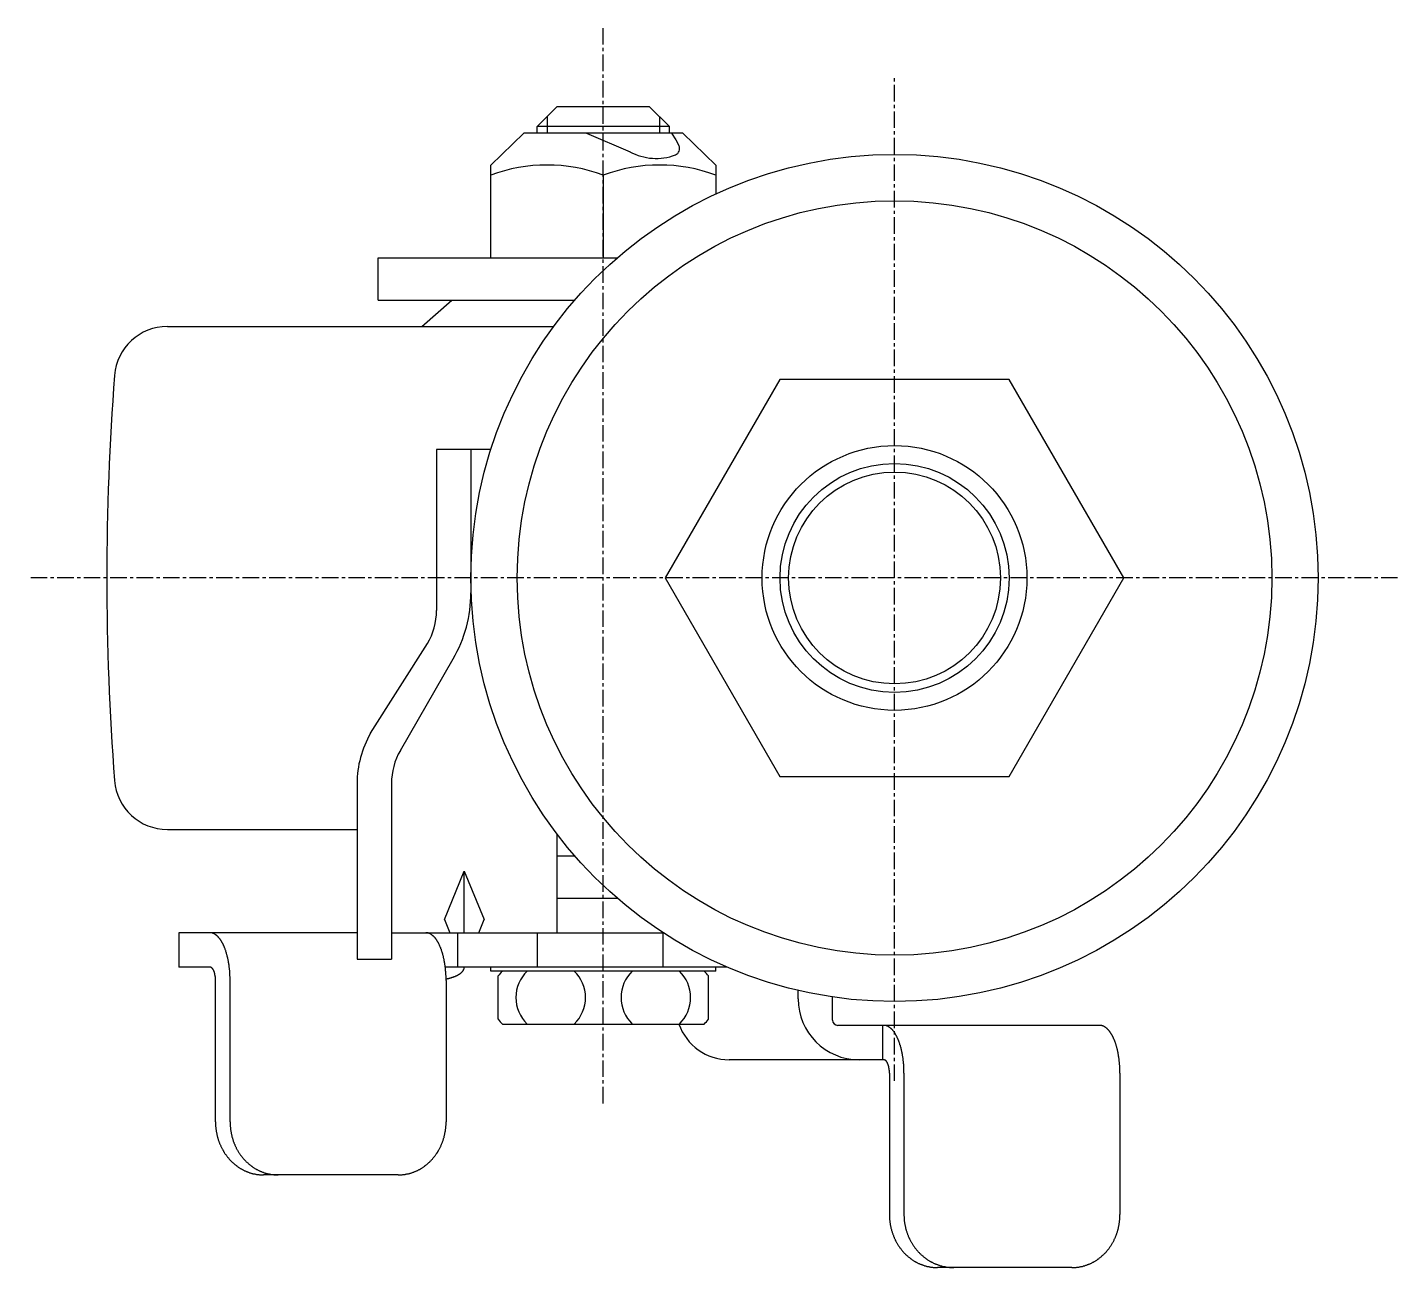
# Model space of a CAD drawing. Extents: x -2578 to -2312, y -759 to -302.
# Drawn here: x -2415.6 to -2312.1, y -395.5 to -301.8 of the extents above; entities that cross this region are included whole.
import ezdxf

# ---------------------------------------------------------------- set-up
doc = ezdxf.new("R2010")
doc.units = 0
doc.linetypes.add('CENTER', pattern=[2, 1.25, -0.25, 0.25, -0.25])
doc.layers.get('0').update_dxf_attribs({"linetype": 'CONTINUOUS'})
doc.layers.add('CENTER', color=1, linetype='CENTER')

msp = doc.modelspace()

# ---------------------------------------------------------------- linework, layer by layer
at = {"color": 7, "linetype": 'CONTINUOUS'}
for p, q in [((-2377.1, -309.33), (-2375.6, -307.83)), ((-2368.6, -307.83), (-2375.6, -307.83)), ((-2367.1, -309.33), (-2368.6, -307.83)), ((-2367.1, -309.33), (-2377.1, -309.33)), ((-2377.1, -309.83), (-2377.1, -309.33)), ((-2367.1, -309.83), (-2367.1, -309.33)), ((-2378.1, -309.83), (-2380.6, -312.23)), ((-2366.1, -309.83), (-2378.1, -309.83)), ((-2373.37, -309.83), (-2370.08, -311.23)), ((-2366.95, -309.83), (-2366.62, -310.33)), ((-2366.62, -310.33), (-2366.39, -310.76)), ((-2363.6, -312.23), (-2366.1, -309.83)), ((-2380.6, -319.23), (-2380.6, -312.23)), ((-2363.6, -312.23), (-2363.6, -314.42)), ((-2372.1, -312.99), (-2372.1, -319.23)), ((-2389.1, -319.23), (-2371.04, -319.23)), ((-2389.1, -322.43), (-2389.1, -319.23)), ((-2389.1, -322.43), (-2374.25, -322.43)), ((-2385.8, -324.43), (-2383.55, -322.43)), ((-2405.03, -324.43), (-2375.85, -324.43)), ((-2358.76, -328.43), (-2367.42, -343.43)), ((-2341.44, -328.43), (-2358.76, -328.43)), ((-2332.78, -343.43), (-2341.44, -328.43)), ((-2380.59, -333.73), (-2384.7, -333.73)), ((-2384.7, -333.73), (-2384.7, -345.89)), ((-2382.1, -333.73), (-2382.1, -344.55)), ((-2367.42, -343.43), (-2358.76, -358.43)), ((-2341.44, -358.43), (-2332.78, -343.43)), ((-2389.68, -355.16), (-2385.37, -348.39)), ((-2387.43, -356.46), (-2383.44, -349.55)), ((-2390.7, -358.96), (-2390.7, -372.23)), ((-2388.1, -358.96), (-2388.1, -372.23)), ((-2358.76, -358.43), (-2341.44, -358.43)), ((-2405.03, -362.43), (-2390.7, -362.43)), ((-2375.6, -362.76), (-2375.6, -370.23)), ((-2375.6, -364.43), (-2374.25, -364.43)), ((-2384.1, -369.23), (-2382.6, -365.58)), ((-2382.6, -365.58), (-2381.1, -369.23)), ((-2382.6, -370.23), (-2382.6, -365.58)), ((-2375.6, -367.63), (-2371.04, -367.63)), ((-2384.1, -369.23), (-2383.69, -370.23)), ((-2381.51, -370.23), (-2381.1, -369.23)), ((-2390.7, -370.23), (-2404.15, -370.23)), ((-2404.15, -370.23), (-2404.15, -372.83)), ((-2388.1, -370.23), (-2367.59, -370.23)), ((-2383.1, -370.23), (-2383.1, -372.83)), ((-2377.1, -370.23), (-2377.1, -372.83)), ((-2367.59, -370.23), (-2367.59, -372.83)), ((-2390.7, -372.23), (-2388.1, -372.23)), ((-2401.81, -372.83), (-2404.15, -372.83)), ((-2362.74, -372.83), (-2384.04, -372.83)), ((-2380.6, -373.13), (-2380.6, -372.83)), ((-2363.6, -373.13), (-2380.6, -373.13)), ((-2380.04, -376.76), (-2380.04, -373.5)), ((-2364.16, -376.76), (-2364.16, -373.5)), ((-2363.6, -373.13), (-2363.6, -372.83)), ((-2401.39, -384.53), (-2401.39, -373.83)), ((-2400.29, -384.53), (-2400.29, -373.83)), ((-2383.98, -373.83), (-2383.98, -384.53)), ((-2357.38, -375.23), (-2357.38, -374.59)), ((-2354.78, -376.83), (-2354.78, -375.09)), ((-2379.72, -377.13), (-2364.48, -377.13)), ((-2334.59, -377.23), (-2354.38, -377.23)), ((-2351.02, -377.23), (-2351.02, -379.83)), ((-2350.91, -379.83), (-2362.6, -379.83)), ((-2350.49, -380.83), (-2350.49, -391.53)), ((-2349.39, -380.83), (-2349.39, -391.53)), ((-2349.39, -380.83), (-2349.39, -391.53)), ((-2333.07, -380.83), (-2333.07, -391.53)), ((-2387.6, -388.53), (-2397.76, -388.53)), ((-2336.7, -395.53), (-2346.86, -395.53))]:
    msp.add_line(p, q, dxfattribs=at)
at = {"color": 3, "linetype": 'CONTINUOUS'}
for p, q in [((-2376.35, -308.58), (-2376.35, -309.83)), ((-2367.85, -308.58), (-2367.85, -309.83))]:
    msp.add_line(p, q, dxfattribs=at)
at = {"color": 7, "linetype": 'CONTINUOUS'}
for points in [[(-2400.29, -373.83, 0), (-2400.29, -373.79, 0), (-2400.29, -373.74, 0), (-2400.29, -373.7, 0), (-2400.29, -373.65, 0), (-2400.29, -373.61, 0), (-2400.29, -373.57, 0), (-2400.3, -373.52, 0), (-2400.3, -373.48, 0), (-2400.3, -373.44, 0), (-2400.3, -373.39, 0), (-2400.3, -373.35, 0), (-2400.31, -373.3, 0), (-2400.31, -373.26, 0), (-2400.31, -373.22, 0), (-2400.32, -373.17, 0), (-2400.32, -373.13, 0), (-2400.32, -373.09, 0), (-2400.33, -373.04, 0), (-2400.33, -373, 0), (-2400.34, -372.96, 0), (-2400.34, -372.92, 0), (-2400.35, -372.87, 0), (-2400.35, -372.83, 0), (-2400.36, -372.79, 0), (-2400.36, -372.75, 0), (-2400.37, -372.7, 0), (-2400.37, -372.66, 0), (-2400.38, -372.62, 0), (-2400.39, -372.58, 0), (-2400.39, -372.54, 0), (-2400.4, -372.5, 0), (-2400.41, -372.45, 0), (-2400.41, -372.41, 0), (-2400.42, -372.37, 0), (-2400.43, -372.33, 0), (-2400.44, -372.29, 0), (-2400.44, -372.25, 0), (-2400.45, -372.21, 0), (-2400.46, -372.17, 0), (-2400.47, -372.13, 0), (-2400.48, -372.1, 0), (-2400.49, -372.06, 0), (-2400.5, -372.02, 0), (-2400.51, -371.98, 0), (-2400.52, -371.94, 0), (-2400.53, -371.91, 0), (-2400.54, -371.87, 0), (-2400.55, -371.83, 0), (-2400.56, -371.8, 0), (-2400.57, -371.76, 0), (-2400.58, -371.72, 0), (-2400.59, -371.69, 0), (-2400.6, -371.65, 0), (-2400.61, -371.62, 0), (-2400.62, -371.58, 0), (-2400.64, -371.55, 0), (-2400.65, -371.51, 0), (-2400.66, -371.48, 0), (-2400.67, -371.45, 0), (-2400.68, -371.41, 0), (-2400.7, -371.38, 0), (-2400.71, -371.35, 0), (-2400.72, -371.32, 0), (-2400.74, -371.29, 0), (-2400.75, -371.25, 0), (-2400.76, -371.23, 0), (-2400.78, -371.19, 0), (-2400.79, -371.17, 0), (-2400.8, -371.13, 0), (-2400.82, -371.11, 0), (-2400.83, -371.08, 0), (-2400.85, -371.05, 0), (-2400.86, -371.02, 0), (-2400.88, -370.99, 0), (-2400.89, -370.97, 0), (-2400.91, -370.94, 0), (-2400.92, -370.91, 0), (-2400.94, -370.89, 0), (-2400.95, -370.86, 0), (-2400.97, -370.84, 0), (-2400.98, -370.81, 0), (-2401, -370.79, 0), (-2401.01, -370.77, 0), (-2401.03, -370.74, 0), (-2401.05, -370.72, 0), (-2401.06, -370.7, 0), (-2401.08, -370.68, 0), (-2401.09, -370.66, 0), (-2401.11, -370.64, 0), (-2401.13, -370.62, 0), (-2401.14, -370.6, 0), (-2401.16, -370.58, 0), (-2401.18, -370.56, 0), (-2401.19, -370.54, 0), (-2401.21, -370.52, 0), (-2401.23, -370.51, 0), (-2401.25, -370.49, 0), (-2401.26, -370.47, 0), (-2401.28, -370.46, 0), (-2401.3, -370.44, 0), (-2401.32, -370.43, 0), (-2401.33, -370.41, 0), (-2401.35, -370.4, 0), (-2401.37, -370.39, 0), (-2401.39, -370.38, 0), (-2401.41, -370.36, 0), (-2401.42, -370.35, 0), (-2401.44, -370.34, 0), (-2401.46, -370.33, 0), (-2401.48, -370.32, 0), (-2401.5, -370.31, 0), (-2401.51, -370.3, 0), (-2401.53, -370.29, 0), (-2401.55, -370.29, 0), (-2401.57, -370.28, 0), (-2401.59, -370.27, 0), (-2401.61, -370.26, 0), (-2401.63, -370.26, 0), (-2401.64, -370.25, 0), (-2401.66, -370.25, 0), (-2401.68, -370.25, 0), (-2401.7, -370.24, 0), (-2401.72, -370.24, 0), (-2401.74, -370.24, 0), (-2401.76, -370.23, 0), (-2401.77, -370.23, 0), (-2401.79, -370.23, 0), (-2401.81, -370.23, 0)], [(-2383.98, -373.83, 0), (-2383.98, -373.79, 0), (-2383.98, -373.74, 0), (-2383.98, -373.7, 0), (-2383.98, -373.65, 0), (-2383.98, -373.61, 0), (-2383.98, -373.57, 0), (-2383.98, -373.52, 0), (-2383.98, -373.48, 0), (-2383.99, -373.44, 0), (-2383.99, -373.39, 0), (-2383.99, -373.35, 0), (-2383.99, -373.3, 0), (-2384, -373.26, 0), (-2384, -373.22, 0), (-2384, -373.17, 0), (-2384.01, -373.13, 0), (-2384.01, -373.09, 0), (-2384.01, -373.04, 0), (-2384.02, -373, 0), (-2384.02, -372.96, 0), (-2384.03, -372.92, 0), (-2384.03, -372.87, 0), (-2384.04, -372.83, 0), (-2384.04, -372.79, 0), (-2384.05, -372.75, 0), (-2384.05, -372.7, 0), (-2384.06, -372.66, 0), (-2384.07, -372.62, 0), (-2384.07, -372.58, 0), (-2384.08, -372.54, 0), (-2384.09, -372.5, 0), (-2384.09, -372.45, 0), (-2384.1, -372.41, 0), (-2384.11, -372.37, 0), (-2384.11, -372.33, 0), (-2384.12, -372.29, 0), (-2384.13, -372.25, 0), (-2384.14, -372.21, 0), (-2384.15, -372.17, 0), (-2384.16, -372.13, 0), (-2384.16, -372.1, 0), (-2384.17, -372.06, 0), (-2384.18, -372.02, 0), (-2384.19, -371.98, 0), (-2384.2, -371.94, 0), (-2384.21, -371.91, 0), (-2384.22, -371.87, 0), (-2384.23, -371.83, 0), (-2384.24, -371.8, 0), (-2384.25, -371.76, 0), (-2384.26, -371.72, 0), (-2384.28, -371.69, 0), (-2384.29, -371.65, 0), (-2384.3, -371.62, 0), (-2384.31, -371.58, 0), (-2384.32, -371.55, 0), (-2384.33, -371.51, 0), (-2384.35, -371.48, 0), (-2384.36, -371.45, 0), (-2384.37, -371.41, 0), (-2384.38, -371.38, 0), (-2384.4, -371.35, 0), (-2384.41, -371.32, 0), (-2384.42, -371.29, 0), (-2384.44, -371.25, 0), (-2384.45, -371.23, 0), (-2384.46, -371.19, 0), (-2384.48, -371.17, 0), (-2384.49, -371.13, 0), (-2384.5, -371.11, 0), (-2384.52, -371.08, 0), (-2384.53, -371.05, 0), (-2384.55, -371.02, 0), (-2384.56, -370.99, 0), (-2384.58, -370.97, 0), (-2384.59, -370.94, 0), (-2384.61, -370.91, 0), (-2384.62, -370.89, 0), (-2384.64, -370.86, 0), (-2384.65, -370.84, 0), (-2384.67, -370.81, 0), (-2384.68, -370.79, 0), (-2384.7, -370.77, 0), (-2384.72, -370.74, 0), (-2384.73, -370.72, 0), (-2384.75, -370.7, 0), (-2384.76, -370.68, 0), (-2384.78, -370.66, 0), (-2384.8, -370.64, 0), (-2384.81, -370.62, 0), (-2384.83, -370.6, 0), (-2384.85, -370.58, 0), (-2384.86, -370.56, 0), (-2384.88, -370.54, 0), (-2384.9, -370.52, 0), (-2384.92, -370.51, 0), (-2384.93, -370.49, 0), (-2384.95, -370.47, 0), (-2384.97, -370.46, 0), (-2384.99, -370.44, 0), (-2385, -370.43, 0), (-2385.02, -370.41, 0), (-2385.04, -370.4, 0), (-2385.06, -370.39, 0), (-2385.07, -370.38, 0), (-2385.09, -370.36, 0), (-2385.11, -370.35, 0), (-2385.13, -370.34, 0), (-2385.15, -370.33, 0), (-2385.16, -370.32, 0), (-2385.18, -370.31, 0), (-2385.2, -370.3, 0), (-2385.22, -370.29, 0), (-2385.24, -370.29, 0), (-2385.26, -370.28, 0), (-2385.27, -370.27, 0), (-2385.29, -370.26, 0), (-2385.31, -370.26, 0), (-2385.33, -370.25, 0), (-2385.35, -370.25, 0), (-2385.37, -370.25, 0), (-2385.39, -370.24, 0), (-2385.4, -370.24, 0), (-2385.42, -370.24, 0), (-2385.44, -370.23, 0), (-2385.46, -370.23, 0), (-2385.48, -370.23, 0), (-2385.5, -370.23, 0)], [(-2401.39, -373.83, 0), (-2401.39, -373.82, 0), (-2401.39, -373.81, 0), (-2401.39, -373.8, 0), (-2401.39, -373.78, 0), (-2401.39, -373.77, 0), (-2401.39, -373.76, 0), (-2401.39, -373.75, 0), (-2401.39, -373.73, 0), (-2401.39, -373.72, 0), (-2401.39, -373.71, 0), (-2401.39, -373.7, 0), (-2401.39, -373.69, 0), (-2401.39, -373.67, 0), (-2401.4, -373.66, 0), (-2401.4, -373.65, 0), (-2401.4, -373.64, 0), (-2401.4, -373.62, 0), (-2401.4, -373.61, 0), (-2401.4, -373.6, 0), (-2401.4, -373.59, 0), (-2401.4, -373.58, 0), (-2401.4, -373.56, 0), (-2401.41, -373.55, 0), (-2401.41, -373.54, 0), (-2401.41, -373.53, 0), (-2401.41, -373.52, 0), (-2401.41, -373.51, 0), (-2401.41, -373.5, 0), (-2401.42, -373.48, 0), (-2401.42, -373.47, 0), (-2401.42, -373.46, 0), (-2401.42, -373.45, 0), (-2401.42, -373.44, 0), (-2401.43, -373.43, 0), (-2401.43, -373.42, 0), (-2401.43, -373.4, 0), (-2401.43, -373.39, 0), (-2401.43, -373.38, 0), (-2401.44, -373.37, 0), (-2401.44, -373.36, 0), (-2401.44, -373.35, 0), (-2401.44, -373.34, 0), (-2401.45, -373.33, 0), (-2401.45, -373.32, 0), (-2401.45, -373.31, 0), (-2401.45, -373.3, 0), (-2401.46, -373.29, 0), (-2401.46, -373.28, 0), (-2401.46, -373.27, 0), (-2401.47, -373.26, 0), (-2401.47, -373.25, 0), (-2401.47, -373.24, 0), (-2401.48, -373.23, 0), (-2401.48, -373.22, 0), (-2401.48, -373.21, 0), (-2401.48, -373.2, 0), (-2401.49, -373.19, 0), (-2401.49, -373.18, 0), (-2401.49, -373.17, 0), (-2401.5, -373.16, 0), (-2401.5, -373.15, 0), (-2401.51, -373.14, 0), (-2401.51, -373.13, 0), (-2401.51, -373.12, 0), (-2401.52, -373.12, 0), (-2401.52, -373.11, 0), (-2401.52, -373.1, 0), (-2401.53, -373.09, 0), (-2401.53, -373.08, 0), (-2401.54, -373.07, 0), (-2401.54, -373.07, 0), (-2401.54, -373.06, 0), (-2401.55, -373.05, 0), (-2401.55, -373.04, 0), (-2401.56, -373.04, 0), (-2401.56, -373.03, 0), (-2401.56, -373.02, 0), (-2401.57, -373.01, 0), (-2401.57, -373.01, 0), (-2401.58, -373, 0), (-2401.58, -372.99, 0), (-2401.59, -372.99, 0), (-2401.59, -372.98, 0), (-2401.59, -372.97, 0), (-2401.6, -372.97, 0), (-2401.6, -372.96, 0), (-2401.61, -372.96, 0), (-2401.61, -372.95, 0), (-2401.62, -372.94, 0), (-2401.62, -372.94, 0), (-2401.63, -372.93, 0), (-2401.63, -372.93, 0), (-2401.64, -372.92, 0), (-2401.64, -372.92, 0), (-2401.64, -372.91, 0), (-2401.65, -372.91, 0), (-2401.65, -372.9, 0), (-2401.66, -372.9, 0), (-2401.66, -372.89, 0), (-2401.67, -372.89, 0), (-2401.67, -372.89, 0), (-2401.68, -372.88, 0), (-2401.68, -372.88, 0), (-2401.69, -372.88, 0), (-2401.69, -372.87, 0), (-2401.7, -372.87, 0), (-2401.7, -372.87, 0), (-2401.71, -372.86, 0), (-2401.71, -372.86, 0), (-2401.72, -372.86, 0), (-2401.72, -372.85, 0), (-2401.73, -372.85, 0), (-2401.73, -372.85, 0), (-2401.74, -372.85, 0), (-2401.74, -372.85, 0), (-2401.75, -372.84, 0), (-2401.75, -372.84, 0), (-2401.76, -372.84, 0), (-2401.76, -372.84, 0), (-2401.77, -372.84, 0), (-2401.78, -372.84, 0), (-2401.78, -372.83, 0), (-2401.79, -372.83, 0), (-2401.79, -372.83, 0), (-2401.8, -372.83, 0), (-2401.8, -372.83, 0), (-2401.81, -372.83, 0), (-2401.81, -372.83, 0)], [(-2383.98, -373.73, 0), (-2383.96, -373.72, 0), (-2383.94, -373.72, 0), (-2383.92, -373.71, 0), (-2383.9, -373.71, 0), (-2383.88, -373.7, 0), (-2383.86, -373.7, 0), (-2383.84, -373.7, 0), (-2383.83, -373.69, 0), (-2383.81, -373.69, 0), (-2383.79, -373.68, 0), (-2383.77, -373.68, 0), (-2383.75, -373.67, 0), (-2383.73, -373.67, 0), (-2383.72, -373.67, 0), (-2383.7, -373.66, 0), (-2383.68, -373.65, 0), (-2383.66, -373.65, 0), (-2383.65, -373.64, 0), (-2383.63, -373.64, 0), (-2383.61, -373.63, 0), (-2383.59, -373.63, 0), (-2383.58, -373.62, 0), (-2383.56, -373.62, 0), (-2383.54, -373.61, 0), (-2383.53, -373.61, 0), (-2383.51, -373.6, 0), (-2383.49, -373.6, 0), (-2383.48, -373.59, 0), (-2383.46, -373.59, 0), (-2383.44, -373.58, 0), (-2383.43, -373.57, 0), (-2383.41, -373.57, 0), (-2383.39, -373.56, 0), (-2383.38, -373.56, 0), (-2383.36, -373.55, 0), (-2383.35, -373.55, 0), (-2383.33, -373.54, 0), (-2383.32, -373.53, 0), (-2383.3, -373.53, 0), (-2383.29, -373.52, 0), (-2383.27, -373.51, 0), (-2383.26, -373.51, 0), (-2383.24, -373.5, 0), (-2383.23, -373.5, 0), (-2383.21, -373.49, 0), (-2383.2, -373.48, 0), (-2383.19, -373.48, 0), (-2383.17, -373.47, 0), (-2383.16, -373.46, 0), (-2383.15, -373.46, 0), (-2383.13, -373.45, 0), (-2383.12, -373.44, 0), (-2383.11, -373.44, 0), (-2383.09, -373.43, 0), (-2383.08, -373.42, 0), (-2383.07, -373.41, 0), (-2383.06, -373.41, 0), (-2383.04, -373.4, 0), (-2383.03, -373.39, 0), (-2383.02, -373.39, 0), (-2383.01, -373.38, 0), (-2383, -373.37, 0), (-2382.98, -373.36, 0), (-2382.97, -373.36, 0), (-2382.96, -373.35, 0), (-2382.95, -373.34, 0), (-2382.94, -373.33, 0), (-2382.93, -373.33, 0), (-2382.92, -373.32, 0), (-2382.91, -373.31, 0), (-2382.9, -373.3, 0), (-2382.89, -373.3, 0), (-2382.88, -373.29, 0), (-2382.87, -373.28, 0), (-2382.86, -373.27, 0), (-2382.85, -373.27, 0), (-2382.84, -373.26, 0), (-2382.83, -373.25, 0), (-2382.82, -373.24, 0), (-2382.81, -373.24, 0), (-2382.8, -373.23, 0), (-2382.79, -373.22, 0), (-2382.79, -373.21, 0), (-2382.78, -373.2, 0), (-2382.77, -373.19, 0), (-2382.76, -373.19, 0), (-2382.76, -373.18, 0), (-2382.75, -373.17, 0), (-2382.74, -373.16, 0), (-2382.73, -373.15, 0), (-2382.73, -373.15, 0), (-2382.72, -373.14, 0), (-2382.71, -373.13, 0), (-2382.71, -373.12, 0), (-2382.7, -373.11, 0), (-2382.7, -373.11, 0), (-2382.69, -373.1, 0), (-2382.68, -373.09, 0), (-2382.68, -373.08, 0), (-2382.67, -373.07, 0), (-2382.67, -373.06, 0), (-2382.66, -373.06, 0), (-2382.66, -373.05, 0), (-2382.65, -373.04, 0), (-2382.65, -373.03, 0), (-2382.65, -373.02, 0), (-2382.64, -373.01, 0), (-2382.64, -373, 0), (-2382.63, -373, 0), (-2382.63, -372.99, 0), (-2382.63, -372.98, 0), (-2382.62, -372.97, 0), (-2382.62, -372.96, 0), (-2382.62, -372.95, 0), (-2382.62, -372.94, 0), (-2382.61, -372.94, 0), (-2382.61, -372.93, 0), (-2382.61, -372.92, 0), (-2382.61, -372.91, 0), (-2382.61, -372.9, 0), (-2382.6, -372.89, 0), (-2382.6, -372.88, 0), (-2382.6, -372.88, 0), (-2382.6, -372.87, 0), (-2382.6, -372.86, 0), (-2382.6, -372.85, 0), (-2382.6, -372.84, 0), (-2382.6, -372.83, 0)], [(-2349.39, -380.83, 0), (-2349.39, -380.79, 0), (-2349.39, -380.74, 0), (-2349.39, -380.7, 0), (-2349.39, -380.65, 0), (-2349.39, -380.61, 0), (-2349.39, -380.57, 0), (-2349.39, -380.52, 0), (-2349.39, -380.48, 0), (-2349.4, -380.44, 0), (-2349.4, -380.39, 0), (-2349.4, -380.35, 0), (-2349.4, -380.3, 0), (-2349.41, -380.26, 0), (-2349.41, -380.22, 0), (-2349.41, -380.17, 0), (-2349.42, -380.13, 0), (-2349.42, -380.09, 0), (-2349.42, -380.04, 0), (-2349.43, -380, 0), (-2349.43, -379.96, 0), (-2349.44, -379.92, 0), (-2349.44, -379.87, 0), (-2349.45, -379.83, 0), (-2349.45, -379.79, 0), (-2349.46, -379.75, 0), (-2349.46, -379.7, 0), (-2349.47, -379.66, 0), (-2349.48, -379.62, 0), (-2349.48, -379.58, 0), (-2349.49, -379.54, 0), (-2349.5, -379.5, 0), (-2349.5, -379.45, 0), (-2349.51, -379.41, 0), (-2349.52, -379.37, 0), (-2349.52, -379.33, 0), (-2349.53, -379.29, 0), (-2349.54, -379.25, 0), (-2349.55, -379.21, 0), (-2349.56, -379.17, 0), (-2349.57, -379.13, 0), (-2349.58, -379.1, 0), (-2349.58, -379.06, 0), (-2349.59, -379.02, 0), (-2349.6, -378.98, 0), (-2349.61, -378.94, 0), (-2349.62, -378.91, 0), (-2349.63, -378.87, 0), (-2349.64, -378.83, 0), (-2349.65, -378.8, 0), (-2349.66, -378.76, 0), (-2349.67, -378.72, 0), (-2349.69, -378.69, 0), (-2349.7, -378.65, 0), (-2349.71, -378.62, 0), (-2349.72, -378.58, 0), (-2349.73, -378.55, 0), (-2349.74, -378.51, 0), (-2349.76, -378.48, 0), (-2349.77, -378.45, 0), (-2349.78, -378.41, 0), (-2349.79, -378.38, 0), (-2349.81, -378.35, 0), (-2349.82, -378.32, 0), (-2349.83, -378.29, 0), (-2349.85, -378.25, 0), (-2349.86, -378.23, 0), (-2349.87, -378.19, 0), (-2349.89, -378.17, 0), (-2349.9, -378.13, 0), (-2349.91, -378.11, 0), (-2349.93, -378.08, 0), (-2349.94, -378.05, 0), (-2349.96, -378.02, 0), (-2349.97, -377.99, 0), (-2349.99, -377.97, 0), (-2350, -377.94, 0), (-2350.02, -377.91, 0), (-2350.03, -377.89, 0), (-2350.05, -377.86, 0), (-2350.06, -377.84, 0), (-2350.08, -377.81, 0), (-2350.09, -377.79, 0), (-2350.11, -377.77, 0), (-2350.13, -377.74, 0), (-2350.14, -377.72, 0), (-2350.16, -377.7, 0), (-2350.17, -377.68, 0), (-2350.19, -377.66, 0), (-2350.21, -377.64, 0), (-2350.22, -377.62, 0), (-2350.24, -377.6, 0), (-2350.26, -377.58, 0), (-2350.27, -377.56, 0), (-2350.29, -377.54, 0), (-2350.31, -377.52, 0), (-2350.33, -377.51, 0), (-2350.34, -377.49, 0), (-2350.36, -377.47, 0), (-2350.38, -377.46, 0), (-2350.4, -377.44, 0), (-2350.41, -377.43, 0), (-2350.43, -377.41, 0), (-2350.45, -377.4, 0), (-2350.47, -377.39, 0), (-2350.48, -377.38, 0), (-2350.5, -377.36, 0), (-2350.52, -377.35, 0), (-2350.54, -377.34, 0), (-2350.56, -377.33, 0), (-2350.57, -377.32, 0), (-2350.59, -377.31, 0), (-2350.61, -377.3, 0), (-2350.63, -377.29, 0), (-2350.65, -377.29, 0), (-2350.67, -377.28, 0), (-2350.68, -377.27, 0), (-2350.7, -377.26, 0), (-2350.72, -377.26, 0), (-2350.74, -377.25, 0), (-2350.76, -377.25, 0), (-2350.78, -377.25, 0), (-2350.8, -377.24, 0), (-2350.81, -377.24, 0), (-2350.83, -377.24, 0), (-2350.85, -377.23, 0), (-2350.87, -377.23, 0), (-2350.89, -377.23, 0), (-2350.91, -377.23, 0)], [(-2333.07, -380.83, 0), (-2333.07, -380.79, 0), (-2333.07, -380.74, 0), (-2333.07, -380.7, 0), (-2333.07, -380.65, 0), (-2333.08, -380.61, 0), (-2333.08, -380.57, 0), (-2333.08, -380.52, 0), (-2333.08, -380.48, 0), (-2333.08, -380.44, 0), (-2333.08, -380.39, 0), (-2333.09, -380.35, 0), (-2333.09, -380.3, 0), (-2333.09, -380.26, 0), (-2333.1, -380.22, 0), (-2333.1, -380.17, 0), (-2333.1, -380.13, 0), (-2333.11, -380.09, 0), (-2333.11, -380.04, 0), (-2333.11, -380, 0), (-2333.12, -379.96, 0), (-2333.12, -379.92, 0), (-2333.13, -379.87, 0), (-2333.13, -379.83, 0), (-2333.14, -379.79, 0), (-2333.14, -379.75, 0), (-2333.15, -379.7, 0), (-2333.16, -379.66, 0), (-2333.16, -379.62, 0), (-2333.17, -379.58, 0), (-2333.17, -379.54, 0), (-2333.18, -379.5, 0), (-2333.19, -379.45, 0), (-2333.2, -379.41, 0), (-2333.2, -379.37, 0), (-2333.21, -379.33, 0), (-2333.22, -379.29, 0), (-2333.23, -379.25, 0), (-2333.24, -379.21, 0), (-2333.24, -379.17, 0), (-2333.25, -379.13, 0), (-2333.26, -379.1, 0), (-2333.27, -379.06, 0), (-2333.28, -379.02, 0), (-2333.29, -378.98, 0), (-2333.3, -378.94, 0), (-2333.31, -378.91, 0), (-2333.32, -378.87, 0), (-2333.33, -378.83, 0), (-2333.34, -378.8, 0), (-2333.35, -378.76, 0), (-2333.36, -378.72, 0), (-2333.37, -378.69, 0), (-2333.38, -378.65, 0), (-2333.39, -378.62, 0), (-2333.41, -378.58, 0), (-2333.42, -378.55, 0), (-2333.43, -378.51, 0), (-2333.44, -378.48, 0), (-2333.45, -378.45, 0), (-2333.47, -378.41, 0), (-2333.48, -378.38, 0), (-2333.49, -378.35, 0), (-2333.51, -378.32, 0), (-2333.52, -378.29, 0), (-2333.53, -378.25, 0), (-2333.55, -378.23, 0), (-2333.56, -378.19, 0), (-2333.57, -378.17, 0), (-2333.59, -378.13, 0), (-2333.6, -378.11, 0), (-2333.61, -378.08, 0), (-2333.63, -378.05, 0), (-2333.64, -378.02, 0), (-2333.66, -377.99, 0), (-2333.67, -377.97, 0), (-2333.69, -377.94, 0), (-2333.7, -377.91, 0), (-2333.72, -377.89, 0), (-2333.73, -377.86, 0), (-2333.75, -377.84, 0), (-2333.76, -377.81, 0), (-2333.78, -377.79, 0), (-2333.8, -377.77, 0), (-2333.81, -377.74, 0), (-2333.83, -377.72, 0), (-2333.84, -377.7, 0), (-2333.86, -377.68, 0), (-2333.88, -377.66, 0), (-2333.89, -377.64, 0), (-2333.91, -377.62, 0), (-2333.93, -377.6, 0), (-2333.94, -377.58, 0), (-2333.96, -377.56, 0), (-2333.98, -377.54, 0), (-2333.99, -377.52, 0), (-2334.01, -377.51, 0), (-2334.03, -377.49, 0), (-2334.05, -377.47, 0), (-2334.06, -377.46, 0), (-2334.08, -377.44, 0), (-2334.1, -377.43, 0), (-2334.12, -377.41, 0), (-2334.13, -377.4, 0), (-2334.15, -377.39, 0), (-2334.17, -377.38, 0), (-2334.19, -377.36, 0), (-2334.21, -377.35, 0), (-2334.22, -377.34, 0), (-2334.24, -377.33, 0), (-2334.26, -377.32, 0), (-2334.28, -377.31, 0), (-2334.3, -377.3, 0), (-2334.32, -377.29, 0), (-2334.33, -377.29, 0), (-2334.35, -377.28, 0), (-2334.37, -377.27, 0), (-2334.39, -377.26, 0), (-2334.41, -377.26, 0), (-2334.43, -377.25, 0), (-2334.45, -377.25, 0), (-2334.46, -377.25, 0), (-2334.48, -377.24, 0), (-2334.5, -377.24, 0), (-2334.52, -377.24, 0), (-2334.54, -377.23, 0), (-2334.56, -377.23, 0), (-2334.58, -377.23, 0), (-2334.59, -377.23, 0)], [(-2350.49, -380.83, 0), (-2350.49, -380.82, 0), (-2350.49, -380.81, 0), (-2350.49, -380.8, 0), (-2350.49, -380.78, 0), (-2350.49, -380.77, 0), (-2350.49, -380.76, 0), (-2350.49, -380.75, 0), (-2350.49, -380.73, 0), (-2350.49, -380.72, 0), (-2350.49, -380.71, 0), (-2350.49, -380.7, 0), (-2350.49, -380.69, 0), (-2350.49, -380.67, 0), (-2350.49, -380.66, 0), (-2350.49, -380.65, 0), (-2350.49, -380.64, 0), (-2350.49, -380.62, 0), (-2350.5, -380.61, 0), (-2350.5, -380.6, 0), (-2350.5, -380.59, 0), (-2350.5, -380.58, 0), (-2350.5, -380.56, 0), (-2350.5, -380.55, 0), (-2350.5, -380.54, 0), (-2350.51, -380.53, 0), (-2350.51, -380.52, 0), (-2350.51, -380.51, 0), (-2350.51, -380.5, 0), (-2350.51, -380.48, 0), (-2350.51, -380.47, 0), (-2350.52, -380.46, 0), (-2350.52, -380.45, 0), (-2350.52, -380.44, 0), (-2350.52, -380.43, 0), (-2350.52, -380.42, 0), (-2350.53, -380.4, 0), (-2350.53, -380.39, 0), (-2350.53, -380.38, 0), (-2350.53, -380.37, 0), (-2350.54, -380.36, 0), (-2350.54, -380.35, 0), (-2350.54, -380.34, 0), (-2350.54, -380.33, 0), (-2350.55, -380.32, 0), (-2350.55, -380.31, 0), (-2350.55, -380.3, 0), (-2350.55, -380.29, 0), (-2350.56, -380.28, 0), (-2350.56, -380.27, 0), (-2350.56, -380.26, 0), (-2350.57, -380.25, 0), (-2350.57, -380.24, 0), (-2350.57, -380.23, 0), (-2350.57, -380.22, 0), (-2350.58, -380.21, 0), (-2350.58, -380.2, 0), (-2350.58, -380.19, 0), (-2350.59, -380.18, 0), (-2350.59, -380.17, 0), (-2350.59, -380.16, 0), (-2350.6, -380.15, 0), (-2350.6, -380.14, 0), (-2350.61, -380.13, 0), (-2350.61, -380.12, 0), (-2350.61, -380.12, 0), (-2350.62, -380.11, 0), (-2350.62, -380.1, 0), (-2350.62, -380.09, 0), (-2350.63, -380.08, 0), (-2350.63, -380.07, 0), (-2350.64, -380.07, 0), (-2350.64, -380.06, 0), (-2350.64, -380.05, 0), (-2350.65, -380.04, 0), (-2350.65, -380.04, 0), (-2350.66, -380.03, 0), (-2350.66, -380.02, 0), (-2350.66, -380.01, 0), (-2350.67, -380.01, 0), (-2350.67, -380, 0), (-2350.68, -379.99, 0), (-2350.68, -379.99, 0), (-2350.69, -379.98, 0), (-2350.69, -379.97, 0), (-2350.7, -379.97, 0), (-2350.7, -379.96, 0), (-2350.7, -379.96, 0), (-2350.71, -379.95, 0), (-2350.71, -379.94, 0), (-2350.72, -379.94, 0), (-2350.72, -379.93, 0), (-2350.73, -379.93, 0), (-2350.73, -379.92, 0), (-2350.74, -379.92, 0), (-2350.74, -379.91, 0), (-2350.75, -379.91, 0), (-2350.75, -379.9, 0), (-2350.76, -379.9, 0), (-2350.76, -379.89, 0), (-2350.77, -379.89, 0), (-2350.77, -379.89, 0), (-2350.78, -379.88, 0), (-2350.78, -379.88, 0), (-2350.79, -379.88, 0), (-2350.79, -379.87, 0), (-2350.8, -379.87, 0), (-2350.8, -379.87, 0), (-2350.81, -379.86, 0), (-2350.81, -379.86, 0), (-2350.82, -379.86, 0), (-2350.82, -379.85, 0), (-2350.83, -379.85, 0), (-2350.83, -379.85, 0), (-2350.84, -379.85, 0), (-2350.84, -379.85, 0), (-2350.85, -379.84, 0), (-2350.85, -379.84, 0), (-2350.86, -379.84, 0), (-2350.86, -379.84, 0), (-2350.87, -379.84, 0), (-2350.87, -379.84, 0), (-2350.88, -379.83, 0), (-2350.88, -379.83, 0), (-2350.89, -379.83, 0), (-2350.89, -379.83, 0), (-2350.9, -379.83, 0), (-2350.9, -379.83, 0), (-2350.91, -379.83, 0)], [(-2401.39, -384.53, 0), (-2401.39, -384.58, 0), (-2401.39, -384.63, 0), (-2401.39, -384.68, 0), (-2401.38, -384.73, 0), (-2401.38, -384.78, 0), (-2401.38, -384.83, 0), (-2401.38, -384.88, 0), (-2401.37, -384.92, 0), (-2401.37, -384.97, 0), (-2401.36, -385.02, 0), (-2401.36, -385.07, 0), (-2401.35, -385.12, 0), (-2401.34, -385.17, 0), (-2401.34, -385.22, 0), (-2401.33, -385.26, 0), (-2401.32, -385.31, 0), (-2401.31, -385.36, 0), (-2401.3, -385.41, 0), (-2401.29, -385.46, 0), (-2401.28, -385.5, 0), (-2401.27, -385.55, 0), (-2401.26, -385.6, 0), (-2401.25, -385.65, 0), (-2401.23, -385.69, 0), (-2401.22, -385.74, 0), (-2401.21, -385.79, 0), (-2401.19, -385.83, 0), (-2401.18, -385.88, 0), (-2401.16, -385.93, 0), (-2401.15, -385.97, 0), (-2401.13, -386.02, 0), (-2401.11, -386.06, 0), (-2401.1, -386.11, 0), (-2401.08, -386.15, 0), (-2401.06, -386.2, 0), (-2401.04, -386.24, 0), (-2401.02, -386.29, 0), (-2401, -386.33, 0), (-2400.98, -386.37, 0), (-2400.96, -386.42, 0), (-2400.94, -386.46, 0), (-2400.92, -386.5, 0), (-2400.9, -386.55, 0), (-2400.87, -386.59, 0), (-2400.85, -386.63, 0), (-2400.83, -386.67, 0), (-2400.8, -386.71, 0), (-2400.78, -386.75, 0), (-2400.75, -386.8, 0), (-2400.73, -386.83, 0), (-2400.7, -386.88, 0), (-2400.68, -386.92, 0), (-2400.65, -386.95, 0), (-2400.62, -386.99, 0), (-2400.59, -387.03, 0), (-2400.57, -387.07, 0), (-2400.54, -387.11, 0), (-2400.51, -387.14, 0), (-2400.48, -387.18, 0), (-2400.45, -387.22, 0), (-2400.42, -387.25, 0), (-2400.39, -387.29, 0), (-2400.36, -387.33, 0), (-2400.33, -387.36, 0), (-2400.3, -387.39, 0), (-2400.26, -387.43, 0), (-2400.23, -387.46, 0), (-2400.2, -387.5, 0), (-2400.16, -387.53, 0), (-2400.13, -387.56, 0), (-2400.1, -387.59, 0), (-2400.06, -387.62, 0), (-2400.03, -387.65, 0), (-2399.99, -387.69, 0), (-2399.96, -387.71, 0), (-2399.92, -387.75, 0), (-2399.89, -387.77, 0), (-2399.85, -387.8, 0), (-2399.81, -387.83, 0), (-2399.78, -387.86, 0), (-2399.74, -387.88, 0), (-2399.7, -387.91, 0), (-2399.67, -387.94, 0), (-2399.63, -387.96, 0), (-2399.59, -387.99, 0), (-2399.55, -388.01, 0), (-2399.51, -388.04, 0), (-2399.47, -388.06, 0), (-2399.43, -388.08, 0), (-2399.39, -388.11, 0), (-2399.35, -388.13, 0), (-2399.31, -388.15, 0), (-2399.27, -388.17, 0), (-2399.23, -388.19, 0), (-2399.19, -388.21, 0), (-2399.15, -388.23, 0), (-2399.11, -388.25, 0), (-2399.07, -388.26, 0), (-2399.03, -388.28, 0), (-2398.98, -388.3, 0), (-2398.94, -388.31, 0), (-2398.9, -388.33, 0), (-2398.86, -388.35, 0), (-2398.82, -388.36, 0), (-2398.77, -388.37, 0), (-2398.73, -388.39, 0), (-2398.69, -388.4, 0), (-2398.64, -388.41, 0), (-2398.6, -388.42, 0), (-2398.56, -388.44, 0), (-2398.51, -388.44, 0), (-2398.47, -388.45, 0), (-2398.43, -388.46, 0), (-2398.38, -388.47, 0), (-2398.34, -388.48, 0), (-2398.3, -388.49, 0), (-2398.25, -388.5, 0), (-2398.21, -388.5, 0), (-2398.16, -388.51, 0), (-2398.12, -388.51, 0), (-2398.07, -388.52, 0), (-2398.03, -388.52, 0), (-2397.99, -388.52, 0), (-2397.94, -388.53, 0), (-2397.9, -388.53, 0), (-2397.85, -388.53, 0), (-2397.81, -388.53, 0), (-2397.76, -388.53, 0)], [(-2400.29, -384.53, 0), (-2400.29, -384.58, 0), (-2400.29, -384.63, 0), (-2400.29, -384.68, 0), (-2400.29, -384.73, 0), (-2400.28, -384.78, 0), (-2400.28, -384.83, 0), (-2400.28, -384.88, 0), (-2400.27, -384.92, 0), (-2400.27, -384.97, 0), (-2400.26, -385.02, 0), (-2400.26, -385.07, 0), (-2400.25, -385.12, 0), (-2400.24, -385.17, 0), (-2400.24, -385.22, 0), (-2400.23, -385.26, 0), (-2400.22, -385.31, 0), (-2400.21, -385.36, 0), (-2400.2, -385.41, 0), (-2400.19, -385.46, 0), (-2400.18, -385.5, 0), (-2400.17, -385.55, 0), (-2400.16, -385.6, 0), (-2400.15, -385.65, 0), (-2400.13, -385.69, 0), (-2400.12, -385.74, 0), (-2400.11, -385.79, 0), (-2400.09, -385.83, 0), (-2400.08, -385.88, 0), (-2400.06, -385.93, 0), (-2400.05, -385.97, 0), (-2400.03, -386.02, 0), (-2400.01, -386.06, 0), (-2400, -386.11, 0), (-2399.98, -386.15, 0), (-2399.96, -386.2, 0), (-2399.94, -386.24, 0), (-2399.92, -386.29, 0), (-2399.9, -386.33, 0), (-2399.88, -386.37, 0), (-2399.86, -386.42, 0), (-2399.84, -386.46, 0), (-2399.82, -386.5, 0), (-2399.8, -386.55, 0), (-2399.77, -386.59, 0), (-2399.75, -386.63, 0), (-2399.73, -386.67, 0), (-2399.7, -386.71, 0), (-2399.68, -386.75, 0), (-2399.65, -386.8, 0), (-2399.63, -386.83, 0), (-2399.6, -386.88, 0), (-2399.58, -386.92, 0), (-2399.55, -386.95, 0), (-2399.52, -386.99, 0), (-2399.5, -387.03, 0), (-2399.47, -387.07, 0), (-2399.44, -387.11, 0), (-2399.41, -387.14, 0), (-2399.38, -387.18, 0), (-2399.35, -387.22, 0), (-2399.32, -387.25, 0), (-2399.29, -387.29, 0), (-2399.26, -387.33, 0), (-2399.23, -387.36, 0), (-2399.2, -387.39, 0), (-2399.16, -387.43, 0), (-2399.13, -387.46, 0), (-2399.1, -387.5, 0), (-2399.07, -387.53, 0), (-2399.03, -387.56, 0), (-2399, -387.59, 0), (-2398.96, -387.62, 0), (-2398.93, -387.65, 0), (-2398.9, -387.69, 0), (-2398.86, -387.71, 0), (-2398.82, -387.75, 0), (-2398.79, -387.77, 0), (-2398.75, -387.8, 0), (-2398.72, -387.83, 0), (-2398.68, -387.86, 0), (-2398.64, -387.88, 0), (-2398.6, -387.91, 0), (-2398.57, -387.94, 0), (-2398.53, -387.96, 0), (-2398.49, -387.99, 0), (-2398.45, -388.01, 0), (-2398.41, -388.04, 0), (-2398.37, -388.06, 0), (-2398.33, -388.08, 0), (-2398.29, -388.11, 0), (-2398.25, -388.13, 0), (-2398.21, -388.15, 0), (-2398.17, -388.17, 0), (-2398.13, -388.19, 0), (-2398.09, -388.21, 0), (-2398.05, -388.23, 0), (-2398.01, -388.25, 0), (-2397.97, -388.26, 0), (-2397.93, -388.28, 0), (-2397.89, -388.3, 0), (-2397.84, -388.31, 0), (-2397.8, -388.33, 0), (-2397.76, -388.35, 0), (-2397.72, -388.36, 0), (-2397.67, -388.37, 0), (-2397.63, -388.39, 0), (-2397.59, -388.4, 0), (-2397.55, -388.41, 0), (-2397.5, -388.42, 0), (-2397.46, -388.44, 0), (-2397.42, -388.44, 0), (-2397.37, -388.45, 0), (-2397.33, -388.46, 0), (-2397.28, -388.47, 0), (-2397.24, -388.48, 0), (-2397.2, -388.49, 0), (-2397.15, -388.5, 0), (-2397.11, -388.5, 0), (-2397.06, -388.51, 0), (-2397.02, -388.51, 0), (-2396.98, -388.52, 0), (-2396.93, -388.52, 0), (-2396.89, -388.52, 0), (-2396.84, -388.53, 0), (-2396.8, -388.53, 0), (-2396.75, -388.53, 0), (-2396.71, -388.53, 0), (-2396.66, -388.53, 0)], [(-2387.6, -388.53, 0), (-2387.56, -388.53, 0), (-2387.51, -388.53, 0), (-2387.47, -388.53, 0), (-2387.42, -388.53, 0), (-2387.38, -388.52, 0), (-2387.33, -388.52, 0), (-2387.29, -388.52, 0), (-2387.25, -388.51, 0), (-2387.2, -388.51, 0), (-2387.16, -388.5, 0), (-2387.11, -388.5, 0), (-2387.07, -388.49, 0), (-2387.03, -388.48, 0), (-2386.98, -388.47, 0), (-2386.94, -388.46, 0), (-2386.89, -388.45, 0), (-2386.85, -388.44, 0), (-2386.81, -388.44, 0), (-2386.76, -388.42, 0), (-2386.72, -388.41, 0), (-2386.68, -388.4, 0), (-2386.63, -388.39, 0), (-2386.59, -388.37, 0), (-2386.55, -388.36, 0), (-2386.51, -388.35, 0), (-2386.46, -388.33, 0), (-2386.42, -388.31, 0), (-2386.38, -388.3, 0), (-2386.34, -388.28, 0), (-2386.3, -388.26, 0), (-2386.26, -388.25, 0), (-2386.21, -388.23, 0), (-2386.17, -388.21, 0), (-2386.13, -388.19, 0), (-2386.09, -388.17, 0), (-2386.05, -388.15, 0), (-2386.01, -388.13, 0), (-2385.97, -388.11, 0), (-2385.93, -388.08, 0), (-2385.89, -388.06, 0), (-2385.85, -388.04, 0), (-2385.81, -388.01, 0), (-2385.78, -387.99, 0), (-2385.74, -387.96, 0), (-2385.7, -387.94, 0), (-2385.66, -387.91, 0), (-2385.62, -387.88, 0), (-2385.59, -387.86, 0), (-2385.55, -387.83, 0), (-2385.51, -387.8, 0), (-2385.48, -387.77, 0), (-2385.44, -387.75, 0), (-2385.41, -387.71, 0), (-2385.37, -387.69, 0), (-2385.34, -387.65, 0), (-2385.3, -387.62, 0), (-2385.27, -387.59, 0), (-2385.23, -387.56, 0), (-2385.2, -387.53, 0), (-2385.17, -387.5, 0), (-2385.13, -387.46, 0), (-2385.1, -387.43, 0), (-2385.07, -387.39, 0), (-2385.04, -387.36, 0), (-2385.01, -387.33, 0), (-2384.98, -387.29, 0), (-2384.95, -387.25, 0), (-2384.92, -387.22, 0), (-2384.89, -387.18, 0), (-2384.86, -387.14, 0), (-2384.83, -387.11, 0), (-2384.8, -387.07, 0), (-2384.77, -387.03, 0), (-2384.74, -386.99, 0), (-2384.72, -386.95, 0), (-2384.69, -386.92, 0), (-2384.66, -386.88, 0), (-2384.64, -386.83, 0), (-2384.61, -386.8, 0), (-2384.59, -386.75, 0), (-2384.56, -386.71, 0), (-2384.54, -386.67, 0), (-2384.52, -386.63, 0), (-2384.49, -386.59, 0), (-2384.47, -386.55, 0), (-2384.45, -386.5, 0), (-2384.43, -386.46, 0), (-2384.4, -386.42, 0), (-2384.38, -386.37, 0), (-2384.36, -386.33, 0), (-2384.34, -386.29, 0), (-2384.32, -386.24, 0), (-2384.31, -386.2, 0), (-2384.29, -386.15, 0), (-2384.27, -386.11, 0), (-2384.25, -386.06, 0), (-2384.24, -386.02, 0), (-2384.22, -385.97, 0), (-2384.2, -385.93, 0), (-2384.19, -385.88, 0), (-2384.17, -385.83, 0), (-2384.16, -385.79, 0), (-2384.15, -385.74, 0), (-2384.13, -385.69, 0), (-2384.12, -385.65, 0), (-2384.11, -385.6, 0), (-2384.1, -385.55, 0), (-2384.09, -385.5, 0), (-2384.07, -385.46, 0), (-2384.06, -385.41, 0), (-2384.06, -385.36, 0), (-2384.05, -385.31, 0), (-2384.04, -385.26, 0), (-2384.03, -385.22, 0), (-2384.02, -385.17, 0), (-2384.02, -385.12, 0), (-2384.01, -385.07, 0), (-2384, -385.02, 0), (-2384, -384.97, 0), (-2383.99, -384.92, 0), (-2383.99, -384.88, 0), (-2383.99, -384.83, 0), (-2383.98, -384.78, 0), (-2383.98, -384.73, 0), (-2383.98, -384.68, 0), (-2383.98, -384.63, 0), (-2383.98, -384.58, 0), (-2383.98, -384.53, 0)], [(-2350.49, -391.53, 0), (-2350.49, -391.58, 0), (-2350.48, -391.63, 0), (-2350.48, -391.68, 0), (-2350.48, -391.73, 0), (-2350.48, -391.78, 0), (-2350.48, -391.83, 0), (-2350.47, -391.88, 0), (-2350.47, -391.92, 0), (-2350.46, -391.97, 0), (-2350.46, -392.02, 0), (-2350.45, -392.07, 0), (-2350.45, -392.12, 0), (-2350.44, -392.17, 0), (-2350.43, -392.22, 0), (-2350.42, -392.26, 0), (-2350.42, -392.31, 0), (-2350.41, -392.36, 0), (-2350.4, -392.41, 0), (-2350.39, -392.46, 0), (-2350.38, -392.5, 0), (-2350.37, -392.55, 0), (-2350.35, -392.6, 0), (-2350.34, -392.65, 0), (-2350.33, -392.69, 0), (-2350.32, -392.74, 0), (-2350.3, -392.79, 0), (-2350.29, -392.83, 0), (-2350.27, -392.88, 0), (-2350.26, -392.93, 0), (-2350.24, -392.97, 0), (-2350.23, -393.02, 0), (-2350.21, -393.06, 0), (-2350.19, -393.11, 0), (-2350.17, -393.15, 0), (-2350.16, -393.2, 0), (-2350.14, -393.24, 0), (-2350.12, -393.29, 0), (-2350.1, -393.33, 0), (-2350.08, -393.37, 0), (-2350.06, -393.42, 0), (-2350.04, -393.46, 0), (-2350.01, -393.5, 0), (-2349.99, -393.55, 0), (-2349.97, -393.59, 0), (-2349.95, -393.63, 0), (-2349.92, -393.67, 0), (-2349.9, -393.71, 0), (-2349.87, -393.75, 0), (-2349.85, -393.8, 0), (-2349.82, -393.83, 0), (-2349.8, -393.88, 0), (-2349.77, -393.92, 0), (-2349.75, -393.95, 0), (-2349.72, -393.99, 0), (-2349.69, -394.03, 0), (-2349.66, -394.07, 0), (-2349.63, -394.11, 0), (-2349.61, -394.14, 0), (-2349.58, -394.18, 0), (-2349.55, -394.22, 0), (-2349.52, -394.25, 0), (-2349.49, -394.29, 0), (-2349.45, -394.33, 0), (-2349.42, -394.36, 0), (-2349.39, -394.39, 0), (-2349.36, -394.43, 0), (-2349.33, -394.46, 0), (-2349.29, -394.5, 0), (-2349.26, -394.53, 0), (-2349.23, -394.56, 0), (-2349.19, -394.59, 0), (-2349.16, -394.62, 0), (-2349.13, -394.65, 0), (-2349.09, -394.69, 0), (-2349.06, -394.71, 0), (-2349.02, -394.75, 0), (-2348.98, -394.77, 0), (-2348.95, -394.8, 0), (-2348.91, -394.83, 0), (-2348.87, -394.86, 0), (-2348.84, -394.88, 0), (-2348.8, -394.91, 0), (-2348.76, -394.94, 0), (-2348.72, -394.96, 0), (-2348.69, -394.99, 0), (-2348.65, -395.01, 0), (-2348.61, -395.04, 0), (-2348.57, -395.06, 0), (-2348.53, -395.08, 0), (-2348.49, -395.11, 0), (-2348.45, -395.13, 0), (-2348.41, -395.15, 0), (-2348.37, -395.17, 0), (-2348.33, -395.19, 0), (-2348.29, -395.21, 0), (-2348.25, -395.23, 0), (-2348.21, -395.25, 0), (-2348.16, -395.26, 0), (-2348.12, -395.28, 0), (-2348.08, -395.3, 0), (-2348.04, -395.31, 0), (-2348, -395.33, 0), (-2347.95, -395.35, 0), (-2347.91, -395.36, 0), (-2347.87, -395.37, 0), (-2347.83, -395.39, 0), (-2347.78, -395.4, 0), (-2347.74, -395.41, 0), (-2347.7, -395.42, 0), (-2347.65, -395.44, 0), (-2347.61, -395.44, 0), (-2347.57, -395.45, 0), (-2347.52, -395.46, 0), (-2347.48, -395.47, 0), (-2347.44, -395.48, 0), (-2347.39, -395.49, 0), (-2347.35, -395.5, 0), (-2347.3, -395.5, 0), (-2347.26, -395.51, 0), (-2347.22, -395.51, 0), (-2347.17, -395.52, 0), (-2347.13, -395.52, 0), (-2347.08, -395.52, 0), (-2347.04, -395.53, 0), (-2346.99, -395.53, 0), (-2346.95, -395.53, 0), (-2346.9, -395.53, 0), (-2346.86, -395.53, 0)], [(-2349.39, -391.53, 0), (-2349.39, -391.58, 0), (-2349.39, -391.63, 0), (-2349.38, -391.68, 0), (-2349.38, -391.73, 0), (-2349.38, -391.78, 0), (-2349.38, -391.83, 0), (-2349.37, -391.88, 0), (-2349.37, -391.92, 0), (-2349.36, -391.97, 0), (-2349.36, -392.02, 0), (-2349.35, -392.07, 0), (-2349.35, -392.12, 0), (-2349.34, -392.17, 0), (-2349.33, -392.22, 0), (-2349.32, -392.26, 0), (-2349.31, -392.31, 0), (-2349.3, -392.36, 0), (-2349.3, -392.41, 0), (-2349.28, -392.46, 0), (-2349.27, -392.5, 0), (-2349.26, -392.55, 0), (-2349.25, -392.6, 0), (-2349.24, -392.65, 0), (-2349.22, -392.69, 0), (-2349.21, -392.74, 0), (-2349.2, -392.79, 0), (-2349.18, -392.83, 0), (-2349.17, -392.88, 0), (-2349.15, -392.93, 0), (-2349.13, -392.97, 0), (-2349.12, -393.02, 0), (-2349.1, -393.06, 0), (-2349.08, -393.11, 0), (-2349.06, -393.15, 0), (-2349.04, -393.2, 0), (-2349.03, -393.24, 0), (-2349.01, -393.29, 0), (-2348.98, -393.33, 0), (-2348.96, -393.37, 0), (-2348.94, -393.42, 0), (-2348.92, -393.46, 0), (-2348.9, -393.5, 0), (-2348.87, -393.55, 0), (-2348.85, -393.59, 0), (-2348.83, -393.63, 0), (-2348.8, -393.67, 0), (-2348.78, -393.71, 0), (-2348.75, -393.75, 0), (-2348.73, -393.8, 0), (-2348.7, -393.83, 0), (-2348.67, -393.88, 0), (-2348.65, -393.92, 0), (-2348.62, -393.95, 0), (-2348.59, -393.99, 0), (-2348.56, -394.03, 0), (-2348.53, -394.07, 0), (-2348.5, -394.11, 0), (-2348.47, -394.14, 0), (-2348.44, -394.18, 0), (-2348.41, -394.22, 0), (-2348.38, -394.25, 0), (-2348.35, -394.29, 0), (-2348.32, -394.33, 0), (-2348.28, -394.36, 0), (-2348.25, -394.39, 0), (-2348.22, -394.43, 0), (-2348.18, -394.46, 0), (-2348.15, -394.5, 0), (-2348.12, -394.53, 0), (-2348.08, -394.56, 0), (-2348.05, -394.59, 0), (-2348.01, -394.62, 0), (-2347.97, -394.65, 0), (-2347.94, -394.69, 0), (-2347.9, -394.71, 0), (-2347.86, -394.75, 0), (-2347.83, -394.77, 0), (-2347.79, -394.8, 0), (-2347.75, -394.83, 0), (-2347.71, -394.86, 0), (-2347.68, -394.88, 0), (-2347.64, -394.91, 0), (-2347.6, -394.94, 0), (-2347.56, -394.96, 0), (-2347.52, -394.99, 0), (-2347.48, -395.01, 0), (-2347.44, -395.04, 0), (-2347.4, -395.06, 0), (-2347.36, -395.08, 0), (-2347.31, -395.11, 0), (-2347.27, -395.13, 0), (-2347.23, -395.15, 0), (-2347.19, -395.17, 0), (-2347.15, -395.19, 0), (-2347.11, -395.21, 0), (-2347.06, -395.23, 0), (-2347.02, -395.25, 0), (-2346.98, -395.26, 0), (-2346.93, -395.28, 0), (-2346.89, -395.3, 0), (-2346.85, -395.31, 0), (-2346.8, -395.33, 0), (-2346.76, -395.35, 0), (-2346.72, -395.36, 0), (-2346.67, -395.37, 0), (-2346.63, -395.39, 0), (-2346.58, -395.4, 0), (-2346.54, -395.41, 0), (-2346.49, -395.42, 0), (-2346.45, -395.44, 0), (-2346.4, -395.44, 0), (-2346.36, -395.45, 0), (-2346.31, -395.46, 0), (-2346.27, -395.47, 0), (-2346.22, -395.48, 0), (-2346.17, -395.49, 0), (-2346.13, -395.5, 0), (-2346.08, -395.5, 0), (-2346.04, -395.51, 0), (-2345.99, -395.51, 0), (-2345.95, -395.52, 0), (-2345.9, -395.52, 0), (-2345.85, -395.52, 0), (-2345.81, -395.53, 0), (-2345.76, -395.53, 0), (-2345.71, -395.53, 0), (-2345.67, -395.53, 0), (-2345.62, -395.53, 0)], [(-2336.7, -395.53, 0), (-2336.65, -395.53, 0), (-2336.61, -395.53, 0), (-2336.56, -395.53, 0), (-2336.52, -395.53, 0), (-2336.48, -395.52, 0), (-2336.43, -395.52, 0), (-2336.39, -395.52, 0), (-2336.34, -395.51, 0), (-2336.3, -395.51, 0), (-2336.25, -395.5, 0), (-2336.21, -395.5, 0), (-2336.17, -395.49, 0), (-2336.12, -395.48, 0), (-2336.08, -395.47, 0), (-2336.03, -395.46, 0), (-2335.99, -395.45, 0), (-2335.95, -395.44, 0), (-2335.9, -395.44, 0), (-2335.86, -395.42, 0), (-2335.82, -395.41, 0), (-2335.77, -395.4, 0), (-2335.73, -395.39, 0), (-2335.69, -395.37, 0), (-2335.65, -395.36, 0), (-2335.6, -395.35, 0), (-2335.56, -395.33, 0), (-2335.52, -395.31, 0), (-2335.48, -395.3, 0), (-2335.44, -395.28, 0), (-2335.39, -395.26, 0), (-2335.35, -395.25, 0), (-2335.31, -395.23, 0), (-2335.27, -395.21, 0), (-2335.23, -395.19, 0), (-2335.19, -395.17, 0), (-2335.15, -395.15, 0), (-2335.11, -395.13, 0), (-2335.07, -395.11, 0), (-2335.03, -395.08, 0), (-2334.99, -395.06, 0), (-2334.95, -395.04, 0), (-2334.91, -395.01, 0), (-2334.87, -394.99, 0), (-2334.83, -394.96, 0), (-2334.8, -394.94, 0), (-2334.76, -394.91, 0), (-2334.72, -394.88, 0), (-2334.68, -394.86, 0), (-2334.65, -394.83, 0), (-2334.61, -394.8, 0), (-2334.57, -394.77, 0), (-2334.54, -394.75, 0), (-2334.5, -394.71, 0), (-2334.47, -394.69, 0), (-2334.43, -394.65, 0), (-2334.4, -394.62, 0), (-2334.36, -394.59, 0), (-2334.33, -394.56, 0), (-2334.3, -394.53, 0), (-2334.26, -394.5, 0), (-2334.23, -394.46, 0), (-2334.2, -394.43, 0), (-2334.17, -394.39, 0), (-2334.13, -394.36, 0), (-2334.1, -394.33, 0), (-2334.07, -394.29, 0), (-2334.04, -394.25, 0), (-2334.01, -394.22, 0), (-2333.98, -394.18, 0), (-2333.95, -394.14, 0), (-2333.92, -394.11, 0), (-2333.9, -394.07, 0), (-2333.87, -394.03, 0), (-2333.84, -393.99, 0), (-2333.81, -393.95, 0), (-2333.79, -393.92, 0), (-2333.76, -393.88, 0), (-2333.73, -393.83, 0), (-2333.71, -393.8, 0), (-2333.68, -393.75, 0), (-2333.66, -393.71, 0), (-2333.64, -393.67, 0), (-2333.61, -393.63, 0), (-2333.59, -393.59, 0), (-2333.57, -393.55, 0), (-2333.54, -393.5, 0), (-2333.52, -393.46, 0), (-2333.5, -393.42, 0), (-2333.48, -393.37, 0), (-2333.46, -393.33, 0), (-2333.44, -393.29, 0), (-2333.42, -393.24, 0), (-2333.4, -393.2, 0), (-2333.38, -393.15, 0), (-2333.37, -393.11, 0), (-2333.35, -393.06, 0), (-2333.33, -393.02, 0), (-2333.32, -392.97, 0), (-2333.3, -392.93, 0), (-2333.28, -392.88, 0), (-2333.27, -392.83, 0), (-2333.26, -392.79, 0), (-2333.24, -392.74, 0), (-2333.23, -392.69, 0), (-2333.22, -392.65, 0), (-2333.2, -392.6, 0), (-2333.19, -392.55, 0), (-2333.18, -392.5, 0), (-2333.17, -392.46, 0), (-2333.16, -392.41, 0), (-2333.15, -392.36, 0), (-2333.14, -392.31, 0), (-2333.13, -392.26, 0), (-2333.13, -392.22, 0), (-2333.12, -392.17, 0), (-2333.11, -392.12, 0), (-2333.11, -392.07, 0), (-2333.1, -392.02, 0), (-2333.1, -391.97, 0), (-2333.09, -391.92, 0), (-2333.09, -391.88, 0), (-2333.08, -391.83, 0), (-2333.08, -391.78, 0), (-2333.08, -391.73, 0), (-2333.08, -391.68, 0), (-2333.07, -391.63, 0), (-2333.07, -391.58, 0), (-2333.07, -391.53, 0)]]:
    msp.add_polyline3d(points, dxfattribs=at)
for radius in [32, 28.5, 10, 8]:
    msp.add_circle((-2350.1, -343.43), radius, dxfattribs=at)
at = {"color": 3, "linetype": 'CONTINUOUS'}
msp.add_circle((-2350.1, -343.43), 8.65, dxfattribs=at)
at = {"color": 7, "linetype": 'CONTINUOUS'}
for centre, radius, start, end in [((-2368.11, -307.58), 4.15, 241.5854, 290.5505), ((-2366.83, -311), 0.5, 290.5505, 28.3561), ((-2376.35, -324.51), 12.28, 69.7438, 110.2562), ((-2367.85, -324.51), 12.28, 69.7438, 110.2562), ((-2405.03, -328.43), 4, 90, 175.6108), ((-2209.6, -343.43), 200, 175.6108, 184.3892), ((-2392.1, -344.55), 10, 330, 0), ((-2389.7, -345.89), 5, 330, 0), ((-2383.1, -358.96), 7.6, 150, 180), ((-2383.1, -358.96), 5, 150, 180), ((-2405.03, -358.43), 4, 184.3892, 270), ((-2377.8, -375.13), 2.77, 133.7727, 143.9071), ((-2375.93, -375.13), 2.77, 133.7727, 226.2273), ((-2376.21, -375.13), 2.77, 313.7727, 46.2273), ((-2367.99, -375.13), 2.77, 133.7727, 226.2273), ((-2368.27, -375.13), 2.77, 313.7727, 46.2273), ((-2366.4, -375.13), 2.77, 36.0929, 46.2273), ((-2352.78, -375.23), 4.6, 180, 270), ((-2377.8, -375.13), 2.77, 216.0929, 226.2273), ((-2362.6, -375.83), 4, 198.9656, 270), ((-2366.4, -375.13), 2.77, 313.7727, 323.9071), ((-2354.38, -376.83), 0.4, 180, 270)]:
    msp.add_arc(centre, radius, start, end, dxfattribs=at)
at = {"layer": 'CENTER', "color": 1, "linetype": 'CENTER'}
for p, q in [((-2372.1, -383.13), (-2372.1, -301.83)), ((-2350.1, -381.43), (-2350.1, -305.43)), ((-2312.1, -343.43), (-2415.6, -343.43))]:
    msp.add_line(p, q, dxfattribs=at)

doc.saveas('drawing.dxf')
